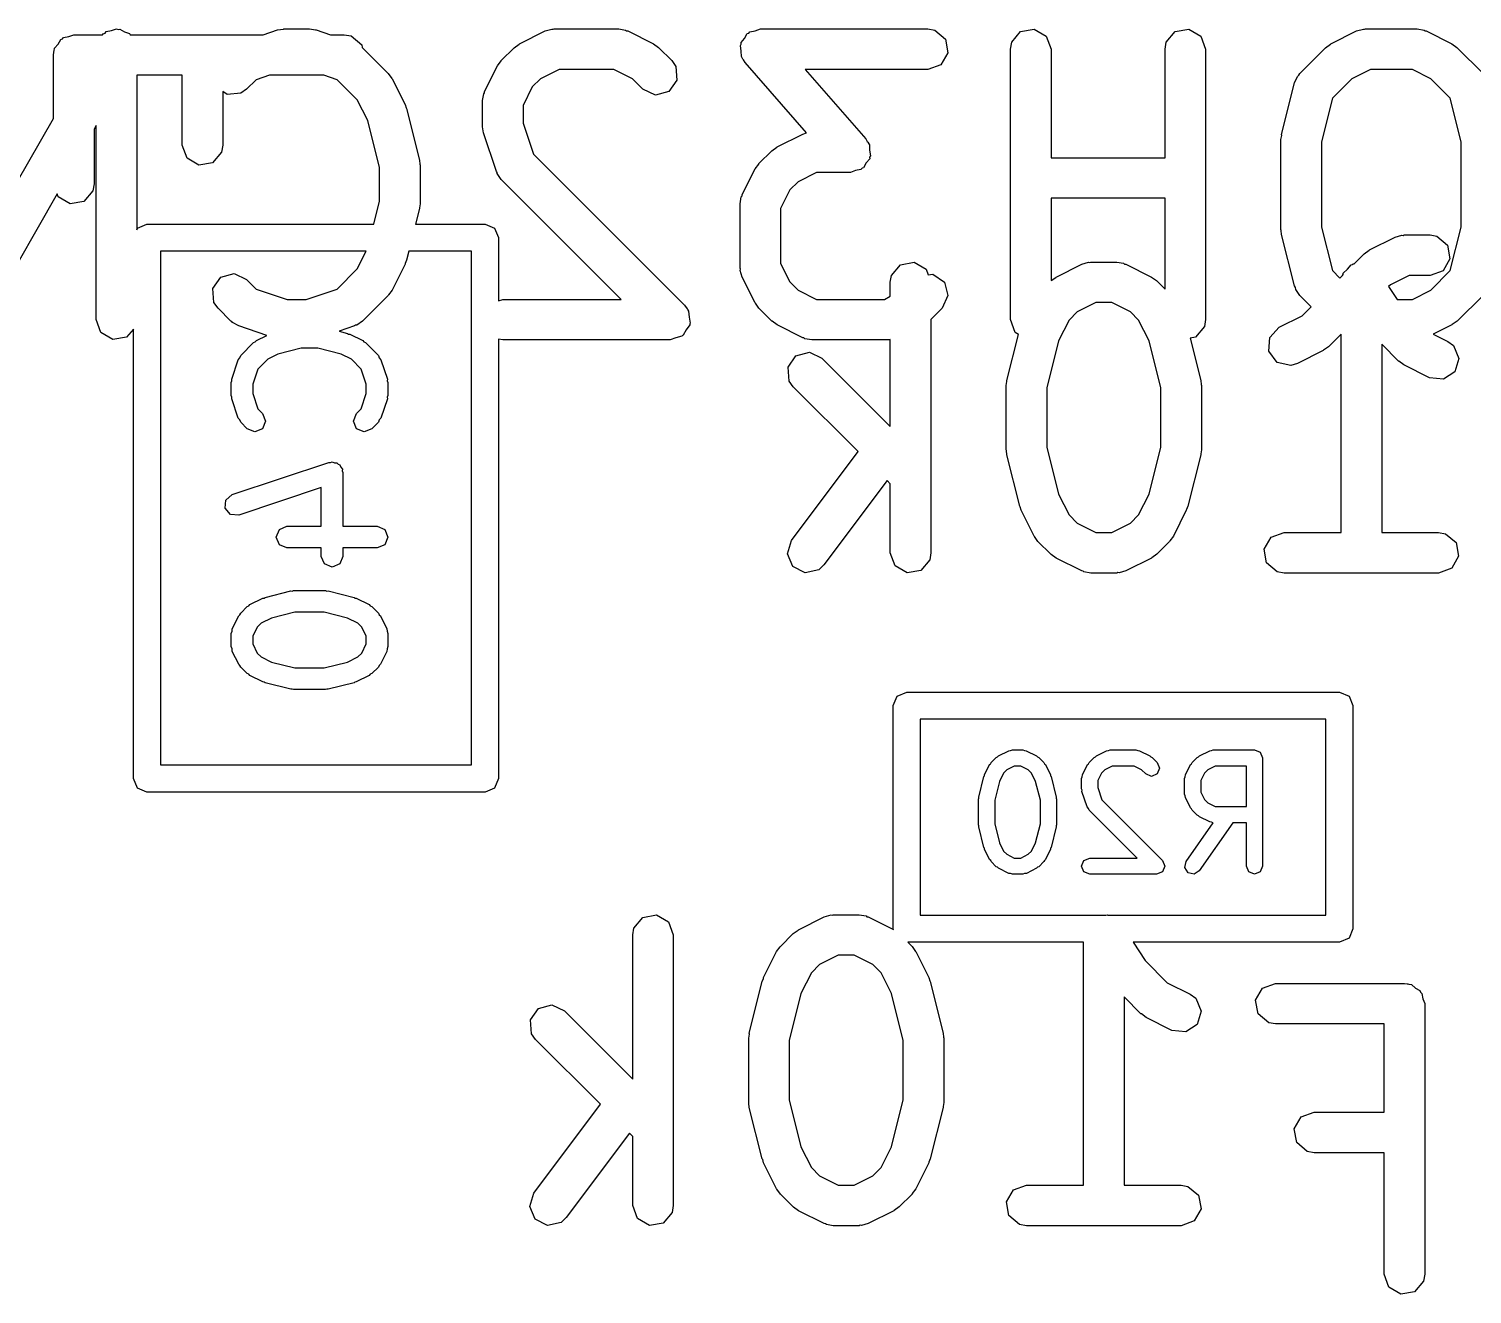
# Model space of a CAD drawing. Extents: x 0.18 to 5.48, y -2.58 to 1.79.
# Drawn here: x 2.8782 to 3.0883, y 1.0456 to 1.2297 of the extents above; entities that cross this region are included whole.
import ezdxf

# ---------------------------------------------------------------- set-up
doc = ezdxf.new("R2010")
doc.units = 0
doc.header["$MEASUREMENT"] = 0
doc.layers.add('BLACK', color=7, linetype='CONTINUOUS')

msp = doc.modelspace()

# ---------------------------------------------------------------- linework, layer by layer
at = {"layer": 'BLACK', "linetype": 'CONTINUOUS'}
for p, q in [((2.88904, 1.22905), (2.8893, 1.22914)), ((2.8893, 1.22914), (2.88947, 1.22935)), ((2.88947, 1.22935), (2.89022, 1.22949)), ((2.89022, 1.22949), (2.89094, 1.22975)), ((2.89094, 1.22975), (2.89119, 1.22966)), ((2.89119, 1.22966), (2.89146, 1.2297)), ((2.89146, 1.2297), (2.89212, 1.22932)), ((2.89212, 1.22932), (2.89284, 1.22907)), ((2.91229, 1.2289), (2.91439, 1.2296)), ((2.91439, 1.2296), (2.91526, 1.22973)), ((2.91526, 1.22973), (2.91532, 1.22975)), ((2.91532, 1.22975), (2.91907, 1.22975)), ((2.91907, 1.22975), (2.91994, 1.2296)), ((2.91994, 1.2296), (2.92001, 1.2296)), ((2.92001, 1.2296), (2.9221, 1.2289)), ((2.94962, 1.22756), (2.95337, 1.22944)), ((2.95337, 1.22944), (2.95435, 1.22973)), ((2.95435, 1.22973), (2.95453, 1.22969)), ((2.95453, 1.22969), (2.95469, 1.22975)), ((2.95469, 1.22975), (2.96407, 1.22975)), ((2.96407, 1.22975), (2.96508, 1.22957)), ((2.96508, 1.22957), (2.96521, 1.22946)), ((2.96521, 1.22946), (2.96539, 1.22944)), ((2.96539, 1.22944), (2.96914, 1.22756)), ((2.98279, 1.22906), (2.98301, 1.22914)), ((2.98301, 1.22914), (2.98316, 1.22932)), ((2.98316, 1.22932), (2.98394, 1.22948)), ((2.98394, 1.22948), (2.98469, 1.22975)), ((2.98469, 1.22975), (3.00906, 1.22975)), ((3.00906, 1.22975), (3.01007, 1.22957)), ((3.01007, 1.22957), (3.01162, 1.22827)), ((3.02128, 1.22781), (3.02258, 1.22935)), ((3.02258, 1.22935), (3.02457, 1.2297)), ((3.02457, 1.2297), (3.02632, 1.22869)), ((3.04378, 1.22781), (3.04508, 1.22935)), ((3.04508, 1.22935), (3.04707, 1.2297)), ((3.04707, 1.2297), (3.04882, 1.22869)), ((3.06773, 1.22756), (3.07148, 1.22944)), ((3.07148, 1.22944), (3.07247, 1.22973)), ((3.07247, 1.22973), (3.07264, 1.22969)), ((3.07264, 1.22969), (3.0728, 1.22975)), ((3.0728, 1.22975), (3.0803, 1.22975)), ((3.0803, 1.22975), (3.08131, 1.22957)), ((3.08131, 1.22957), (3.08145, 1.22946)), ((3.08145, 1.22946), (3.08162, 1.22944)), ((3.08162, 1.22944), (3.08537, 1.22756)), ((2.88196, 1.22696), (2.88246, 1.22754)), ((2.88246, 1.22754), (2.88284, 1.22821)), ((2.88284, 1.22821), (2.88309, 1.2283)), ((2.88309, 1.2283), (2.88326, 1.2285)), ((2.88326, 1.2285), (2.88402, 1.22864)), ((2.88402, 1.22864), (2.88474, 1.2289)), ((2.88474, 1.2289), (2.88892, 1.2289)), ((2.88892, 1.2289), (2.88904, 1.22905)), ((2.89284, 1.22907), (2.89294, 1.2289)), ((2.89294, 1.2289), (2.91229, 1.2289)), ((2.9221, 1.2289), (2.92411, 1.2289)), ((2.92411, 1.2289), (2.92512, 1.22872)), ((2.92512, 1.22872), (2.92667, 1.22742)), ((2.92667, 1.22742), (2.92674, 1.22703)), ((2.92674, 1.22703), (2.92678, 1.22701)), ((2.92678, 1.22701), (2.93053, 1.22326)), ((2.94698, 1.22513), (2.94886, 1.22701)), ((2.94886, 1.22701), (2.94958, 1.22752)), ((2.94958, 1.22752), (2.94962, 1.22756)), ((2.96914, 1.22756), (2.96985, 1.22704)), ((2.96985, 1.22704), (2.9699, 1.22701)), ((2.9699, 1.22701), (2.97178, 1.22513)), ((2.98178, 1.22731), (2.9819, 1.22751)), ((2.98192, 1.22652), (2.98178, 1.22731)), ((2.98189, 1.22775), (2.98239, 1.22837)), ((2.9819, 1.22751), (2.98189, 1.22775)), ((2.98239, 1.22837), (2.98279, 1.22906)), ((3.01162, 1.22827), (3.01197, 1.22628)), ((3.02111, 1.2268), (3.02128, 1.22781)), ((3.02632, 1.22869), (3.02701, 1.2268)), ((3.0436, 1.2268), (3.04378, 1.22781)), ((3.04882, 1.22869), (3.04951, 1.2268)), ((3.06322, 1.22326), (3.06697, 1.22701)), ((3.06697, 1.22701), (3.06769, 1.22752)), ((3.06769, 1.22752), (3.06773, 1.22756)), ((3.08537, 1.22756), (3.08608, 1.22704)), ((3.08608, 1.22704), (3.08614, 1.22701)), ((3.08614, 1.22701), (3.08989, 1.22326)), ((2.88179, 1.22595), (2.88185, 1.22633)), ((2.88179, 1.21671), (2.88179, 1.22595)), ((2.88183, 1.22646), (2.8819, 1.22657)), ((2.88185, 1.22633), (2.88183, 1.22646)), ((2.8819, 1.22657), (2.88196, 1.22696)), ((2.94643, 1.22437), (2.94695, 1.22508)), ((2.94695, 1.22508), (2.94698, 1.22513)), ((2.97178, 1.22513), (2.97237, 1.22429)), ((2.98194, 1.22573), (2.98192, 1.22652)), ((2.98211, 1.22544), (2.98194, 1.22573)), ((2.98213, 1.22532), (2.98211, 1.22544)), ((2.98224, 1.22523), (2.98213, 1.22532)), ((2.98247, 1.22485), (2.98224, 1.22523)), ((3.01197, 1.22628), (3.01096, 1.22453)), ((3.02111, 1.18743), (3.02111, 1.2268)), ((3.02701, 1.2268), (3.02701, 1.211)), ((3.0436, 1.211), (3.0436, 1.2268)), ((3.04951, 1.2268), (3.04951, 1.18743)), ((2.90053, 1.22299), (2.8939, 1.22299)), ((2.8939, 1.22299), (2.8939, 1.20052)), ((2.90053, 1.21282), (2.90053, 1.22299)), ((2.91325, 1.22299), (2.91129, 1.22234)), ((2.92114, 1.22299), (2.91325, 1.22299)), ((2.9231, 1.22234), (2.92114, 1.22299)), ((2.93053, 1.22326), (2.93104, 1.22254)), ((2.94455, 1.22062), (2.94643, 1.22437)), ((2.95539, 1.22384), (2.95269, 1.22249)), ((2.96337, 1.22384), (2.95539, 1.22384)), ((2.96607, 1.22249), (2.96337, 1.22384)), ((2.97237, 1.22429), (2.97254, 1.22228)), ((2.99143, 1.21461), (2.98247, 1.22485)), ((3.00906, 1.22384), (2.9912, 1.22384)), ((2.9912, 1.22384), (3.00003, 1.21374)), ((3.01096, 1.22453), (3.00906, 1.22384)), ((3.06244, 1.22189), (3.06286, 1.22282)), ((3.06286, 1.22282), (3.06309, 1.223)), ((3.06309, 1.223), (3.06322, 1.22326)), ((3.0735, 1.22384), (3.0708, 1.22249)), ((3.0796, 1.22384), (3.0735, 1.22384)), ((3.0823, 1.22249), (3.0796, 1.22384)), ((2.90991, 1.22096), (2.90907, 1.22037)), ((2.91129, 1.22234), (2.90991, 1.22096)), ((2.92602, 1.21942), (2.9231, 1.22234)), ((2.93104, 1.22254), (2.93109, 1.22249)), ((2.93109, 1.22249), (2.93296, 1.21874)), ((2.95149, 1.2213), (2.95015, 1.2186)), ((2.95269, 1.22249), (2.95149, 1.2213)), ((2.9676, 1.22096), (2.96607, 1.22249)), ((2.96943, 1.2201), (2.9676, 1.22096)), ((2.97254, 1.22228), (2.97138, 1.22063)), ((3.06056, 1.21439), (3.06244, 1.22189)), ((3.0708, 1.22249), (3.06797, 1.21966)), ((3.08513, 1.21966), (3.0823, 1.22249)), ((2.90706, 1.22019), (2.90644, 1.22063)), ((2.90644, 1.22063), (2.90644, 1.21282)), ((2.90907, 1.22037), (2.90706, 1.22019)), ((2.92753, 1.21639), (2.92602, 1.21942)), ((2.93296, 1.21874), (2.93311, 1.21825)), ((2.94424, 1.2193), (2.94442, 1.22031)), ((2.94424, 1.21555), (2.94424, 1.2193)), ((2.94442, 1.22031), (2.94453, 1.22044)), ((2.94453, 1.22044), (2.94455, 1.22062)), ((2.95015, 1.2186), (2.95015, 1.21603)), ((2.97138, 1.22063), (2.96943, 1.2201)), ((3.06797, 1.21966), (3.06638, 1.21331)), ((3.08672, 1.21331), (3.08513, 1.21966)), ((2.87462, 1.20417), (2.88179, 1.21671)), ((2.93311, 1.21825), (2.93319, 1.21814)), ((2.93319, 1.21814), (2.93506, 1.21064)), ((2.888, 1.21568), (2.88769, 1.21514)), ((2.88769, 1.21514), (2.88769, 1.2072)), ((2.888, 1.18743), (2.888, 1.21568)), ((2.92924, 1.20956), (2.92753, 1.21639)), ((2.94426, 1.21549), (2.94424, 1.21555)), ((2.94439, 1.21461), (2.94426, 1.21549)), ((2.94627, 1.20899), (2.94439, 1.21461)), ((2.95015, 1.21603), (2.95165, 1.21152)), ((2.98712, 1.21256), (2.99087, 1.21444)), ((2.99087, 1.21444), (2.99143, 1.21461)), ((3.06058, 1.21425), (3.06056, 1.21439)), ((2.90123, 1.21092), (2.90053, 1.21282)), ((2.90644, 1.21282), (2.90626, 1.21181)), ((2.98635, 1.21201), (2.98707, 1.21252)), ((2.98707, 1.21252), (2.98712, 1.21256)), ((3.00003, 1.21374), (3.00026, 1.21336)), ((3.00026, 1.21336), (3.00037, 1.21327)), ((3.00037, 1.21327), (3.00039, 1.21315)), ((3.00039, 1.21315), (3.00057, 1.21286)), ((3.00057, 1.21286), (3.00058, 1.21207)), ((3.06048, 1.21367), (3.06058, 1.21425)), ((3.06048, 1.20055), (3.06048, 1.21367)), ((3.06638, 1.21331), (3.06638, 1.20091)), ((3.08672, 1.20091), (3.08672, 1.21331)), ((2.90297, 1.20991), (2.90123, 1.21092)), ((2.90496, 1.21027), (2.90297, 1.20991)), ((2.90626, 1.21181), (2.90496, 1.21027)), ((2.93506, 1.21064), (2.9351, 1.21005)), ((2.95165, 1.21152), (2.97365, 1.18951)), ((2.98448, 1.21014), (2.98635, 1.21201)), ((3.00011, 1.21023), (2.99971, 1.20954)), ((3.00061, 1.21085), (3.00011, 1.21023)), ((3.00058, 1.21207), (3.00072, 1.21129)), ((3.00072, 1.21129), (3.0006, 1.21108)), ((3.0006, 1.21108), (3.00061, 1.21085)), ((3.02701, 1.211), (3.0436, 1.211)), ((2.92924, 1.20466), (2.92924, 1.20956)), ((2.9351, 1.21005), (2.93515, 1.20992)), ((2.93515, 1.20992), (2.93515, 1.2043)), ((2.94638, 1.20885), (2.94627, 1.20899)), ((2.94639, 1.20868), (2.94638, 1.20885)), ((2.94698, 1.20784), (2.94639, 1.20868)), ((2.98205, 1.20562), (2.98392, 1.20937)), ((2.98392, 1.20937), (2.98445, 1.21008)), ((2.98445, 1.21008), (2.98448, 1.21014)), ((2.99288, 1.20885), (2.99019, 1.2075)), ((2.99781, 1.20885), (2.99288, 1.20885)), ((2.99856, 1.20912), (2.99781, 1.20885)), ((2.99934, 1.20927), (2.99856, 1.20912)), ((2.99949, 1.20946), (2.99934, 1.20927)), ((2.99971, 1.20954), (2.99949, 1.20946)), ((2.88751, 1.20619), (2.88622, 1.20464)), ((2.88769, 1.2072), (2.88751, 1.20619)), ((2.96444, 1.19038), (2.94698, 1.20784)), ((2.98899, 1.2063), (2.98764, 1.2036)), ((2.99019, 1.2075), (2.98899, 1.2063)), ((2.88232, 1.20574), (2.87102, 1.18596)), ((2.88248, 1.2053), (2.88232, 1.20574)), ((2.88423, 1.20429), (2.88248, 1.2053)), ((2.88622, 1.20464), (2.88423, 1.20429)), ((2.92841, 1.20134), (2.92924, 1.20466)), ((2.93515, 1.2043), (2.93505, 1.20372)), ((2.98174, 1.2043), (2.98191, 1.20531)), ((2.98174, 1.19493), (2.98174, 1.2043)), ((2.98191, 1.20531), (2.98203, 1.20544)), ((2.98203, 1.20544), (2.98205, 1.20562)), ((3.02701, 1.2051), (3.02701, 1.1931)), ((3.0436, 1.2051), (3.02701, 1.2051)), ((3.0436, 1.19187), (3.0436, 1.2051)), ((2.93506, 1.20358), (2.9345, 1.20134)), ((2.93505, 1.20372), (2.93506, 1.20358)), ((2.98764, 1.2036), (2.98764, 1.19562)), ((2.8939, 1.20052), (2.894, 1.20076)), ((2.894, 1.20076), (2.89539, 1.20134)), ((2.89539, 1.20134), (2.92841, 1.20134)), ((2.9345, 1.20134), (2.94461, 1.20134)), ((2.94461, 1.20134), (2.946, 1.20076)), ((2.946, 1.20076), (2.94657, 1.19937)), ((3.06052, 1.20042), (3.06048, 1.20055)), ((3.06056, 1.19983), (3.06052, 1.20042)), ((3.06244, 1.19233), (3.06056, 1.19983)), ((3.06638, 1.20091), (3.06797, 1.19456)), ((3.07711, 1.19944), (3.07809, 1.19973)), ((3.07809, 1.19973), (3.07826, 1.19969)), ((3.07826, 1.19969), (3.07843, 1.19975)), ((3.07843, 1.19975), (3.08218, 1.19975)), ((3.08218, 1.19975), (3.08319, 1.19957)), ((3.08513, 1.19456), (3.08672, 1.20091)), ((2.94657, 1.19937), (2.94657, 1.19015)), ((3.07331, 1.19752), (3.07336, 1.19757)), ((3.07336, 1.19757), (3.07711, 1.19944)), ((3.08319, 1.19957), (3.08473, 1.19828)), ((3.08473, 1.19828), (3.08508, 1.19629)), ((2.92732, 1.1974), (2.89736, 1.1974)), ((2.89736, 1.1974), (2.89736, 1.1226)), ((2.92602, 1.1948), (2.92732, 1.1974)), ((2.93296, 1.19548), (2.93109, 1.19173)), ((2.93298, 1.19562), (2.93296, 1.19548)), ((2.93319, 1.19608), (2.93298, 1.19562)), ((2.93351, 1.1974), (2.93319, 1.19608)), ((2.94264, 1.1974), (2.93351, 1.1974)), ((2.94264, 1.1226), (2.94264, 1.1974)), ((2.98764, 1.19562), (2.98899, 1.19292)), ((3.00509, 1.19542), (3.00708, 1.19577)), ((3.00708, 1.19577), (3.00883, 1.19476)), ((3.02774, 1.19363), (3.03149, 1.1955)), ((3.03149, 1.1955), (3.03248, 1.19579)), ((3.03248, 1.19579), (3.03265, 1.19575)), ((3.03265, 1.19575), (3.03281, 1.19581)), ((3.03281, 1.19581), (3.03656, 1.19581)), ((3.03656, 1.19581), (3.03757, 1.19563)), ((3.03757, 1.19563), (3.03771, 1.19552)), ((3.03771, 1.19552), (3.03788, 1.1955)), ((3.03788, 1.1955), (3.04163, 1.19363)), ((3.07087, 1.19545), (3.071, 1.19556)), ((3.071, 1.19556), (3.07115, 1.19557)), ((3.07115, 1.19557), (3.07259, 1.19701)), ((3.07259, 1.19701), (3.07331, 1.19752)), ((3.08508, 1.19629), (3.08407, 1.19454)), ((2.90497, 1.19194), (2.90613, 1.19359)), ((2.90613, 1.19359), (2.90808, 1.19412)), ((2.90808, 1.19412), (2.90991, 1.19326)), ((2.9231, 1.19188), (2.92602, 1.1948)), ((2.9818, 1.19476), (2.98174, 1.19493)), ((2.98176, 1.19459), (2.9818, 1.19476)), ((2.98205, 1.1936), (2.98176, 1.19459)), ((2.98392, 1.18985), (2.98205, 1.1936)), ((3.00361, 1.19286), (3.00379, 1.19387)), ((3.00379, 1.19387), (3.00509, 1.19542)), ((3.00883, 1.19476), (3.00912, 1.19397)), ((3.00912, 1.19397), (3.00982, 1.19403)), ((3.00982, 1.19403), (3.01148, 1.19287)), ((3.02701, 1.1931), (3.0277, 1.19358)), ((3.0277, 1.19358), (3.02774, 1.19363)), ((3.04163, 1.19363), (3.04234, 1.1931)), ((3.06797, 1.19456), (3.06905, 1.19348)), ((3.06905, 1.19348), (3.0694, 1.19382)), ((3.0694, 1.19382), (3.06941, 1.19387)), ((3.06941, 1.19387), (3.06952, 1.194)), ((3.06952, 1.194), (3.06954, 1.19417)), ((3.06954, 1.19417), (3.07016, 1.19476)), ((3.07016, 1.19476), (3.07071, 1.19542)), ((3.07071, 1.19542), (3.07087, 1.19545)), ((3.07912, 1.19385), (3.07643, 1.1925)), ((3.08218, 1.19385), (3.07912, 1.19385)), ((3.08407, 1.19454), (3.08218, 1.19385)), ((3.0823, 1.19173), (3.08513, 1.19456)), ((2.90515, 1.18993), (2.90497, 1.19194)), ((2.90991, 1.19326), (2.91129, 1.19188)), ((2.91129, 1.19188), (2.9158, 1.19038)), ((2.91859, 1.19038), (2.9231, 1.19188)), ((2.93109, 1.19173), (2.93056, 1.19102)), ((2.98899, 1.19292), (2.99019, 1.19173)), ((2.99019, 1.19173), (2.99288, 1.19038)), ((3.00361, 1.19082), (3.00361, 1.19286)), ((3.01148, 1.19287), (3.012, 1.19092)), ((3.04234, 1.1931), (3.0424, 1.19307)), ((3.0424, 1.19307), (3.0436, 1.19187)), ((3.0626, 1.19209), (3.06244, 1.19233)), ((3.06263, 1.1918), (3.0626, 1.19209)), ((3.06322, 1.19096), (3.06263, 1.1918)), ((3.07643, 1.1925), (3.07615, 1.19223)), ((3.07615, 1.19223), (3.07739, 1.19038)), ((3.0796, 1.19038), (3.0823, 1.19173)), ((2.90574, 1.18909), (2.90515, 1.18993)), ((2.9158, 1.19038), (2.91859, 1.19038)), ((2.93053, 1.19096), (2.92678, 1.18721)), ((2.93056, 1.19102), (2.93053, 1.19096)), ((2.94657, 1.19015), (2.94719, 1.19038)), ((2.94719, 1.19038), (2.96444, 1.19038)), ((2.97365, 1.18951), (2.97402, 1.18899)), ((2.98397, 1.18981), (2.98392, 1.18985)), ((2.98448, 1.18909), (2.98397, 1.18981)), ((2.99288, 1.19038), (3.00274, 1.19038)), ((3.00274, 1.19038), (3.00361, 1.19082)), ((3.012, 1.19092), (3.01115, 1.18909)), ((3.03351, 1.18991), (3.03081, 1.18856)), ((3.03587, 1.18991), (3.03351, 1.18991)), ((3.03856, 1.18856), (3.03587, 1.18991)), ((3.06488, 1.1893), (3.06322, 1.19096)), ((3.06355, 1.18798), (3.06488, 1.1893)), ((3.07739, 1.19038), (3.0796, 1.19038)), ((3.08989, 1.19096), (3.08614, 1.18721)), ((2.88869, 1.18553), (2.888, 1.18743)), ((2.90761, 1.18721), (2.90574, 1.18909)), ((2.90777, 1.18714), (2.90761, 1.18721)), ((2.90786, 1.18699), (2.90777, 1.18714)), ((2.92678, 1.18721), (2.92594, 1.18662)), ((2.97402, 1.18899), (2.97412, 1.1889)), ((2.97412, 1.1889), (2.97414, 1.18882)), ((2.97414, 1.18882), (2.97424, 1.18867)), ((2.97424, 1.18867), (2.97432, 1.18779)), ((2.97432, 1.18779), (2.97447, 1.18691)), ((2.98635, 1.18721), (2.98448, 1.18909)), ((2.98641, 1.18719), (2.98635, 1.18721)), ((2.98712, 1.18666), (2.98641, 1.18719)), ((3.01115, 1.18909), (3.00952, 1.18746)), ((3.00952, 1.18746), (3.00952, 1.15349)), ((3.0218, 1.18553), (3.02111, 1.18743)), ((3.02962, 1.18736), (3.0281, 1.18433)), ((3.03081, 1.18856), (3.02962, 1.18736)), ((3.03976, 1.18736), (3.03856, 1.18856)), ((3.04128, 1.18433), (3.03976, 1.18736)), ((3.04951, 1.18743), (3.04933, 1.18642)), ((3.06023, 1.18632), (3.06355, 1.18798)), ((3.08614, 1.18721), (3.08542, 1.18671)), ((2.89044, 1.18452), (2.88869, 1.18553)), ((2.89343, 1.18606), (2.89243, 1.18487)), ((2.89343, 1.12063), (2.89343, 1.18606)), ((2.90876, 1.1865), (2.90786, 1.18699)), ((2.91285, 1.18514), (2.90876, 1.1865)), ((2.91133, 1.18437), (2.91285, 1.18514)), ((2.92563, 1.1865), (2.92336, 1.18574)), ((2.92336, 1.18574), (2.9246, 1.18543)), ((2.9246, 1.18543), (2.92474, 1.18532)), ((2.92474, 1.18532), (2.92492, 1.18531)), ((2.92492, 1.18531), (2.9268, 1.18437)), ((2.92577, 1.18661), (2.92563, 1.1865)), ((2.92594, 1.18662), (2.92577, 1.18661)), ((2.97326, 1.18501), (2.9724, 1.18478)), ((2.97334, 1.18512), (2.97326, 1.18501)), ((2.97346, 1.18516), (2.97334, 1.18512)), ((2.97391, 1.18593), (2.97346, 1.18516)), ((2.97442, 1.18666), (2.97391, 1.18593)), ((2.97447, 1.18691), (2.97441, 1.1868)), ((2.97441, 1.1868), (2.97442, 1.18666)), ((2.99087, 1.18478), (2.98712, 1.18666)), ((3.02057, 1.17858), (3.02225, 1.18527)), ((3.02225, 1.18527), (3.0218, 1.18553)), ((3.04933, 1.18642), (3.04803, 1.18487)), ((3.05884, 1.18485), (3.06023, 1.18632)), ((3.06923, 1.1853), (3.06739, 1.18346)), ((3.06923, 1.15644), (3.06923, 1.1853)), ((3.08537, 1.18666), (3.08265, 1.1853)), ((3.08265, 1.1853), (3.08475, 1.18425)), ((3.08542, 1.18671), (3.08537, 1.18666)), ((2.89243, 1.18487), (2.89044, 1.18452)), ((2.90904, 1.1822), (2.91092, 1.18408)), ((2.91092, 1.18408), (2.91116, 1.18418)), ((2.91116, 1.18418), (2.91133, 1.18437)), ((2.91785, 1.18327), (2.91446, 1.18242)), ((2.92027, 1.18327), (2.91785, 1.18327)), ((2.92367, 1.18242), (2.92027, 1.18327)), ((2.9268, 1.18437), (2.92697, 1.18418)), ((2.92697, 1.18418), (2.92721, 1.18408)), ((2.92721, 1.18408), (2.92908, 1.1822)), ((2.94719, 1.18447), (2.94657, 1.18458)), ((2.94657, 1.18458), (2.94657, 1.12063)), ((2.97157, 1.18447), (2.94719, 1.18447)), ((2.9724, 1.18478), (2.97157, 1.18447)), ((2.99104, 1.18476), (2.99087, 1.18478)), ((2.99118, 1.18465), (2.99104, 1.18476)), ((2.99219, 1.18447), (2.99118, 1.18465)), ((3.00344, 1.18447), (2.99219, 1.18447)), ((3.0036, 1.18453), (3.00344, 1.18447)), ((3.00361, 1.18453), (3.0036, 1.18453)), ((3.00361, 1.17187), (3.00361, 1.18453)), ((3.0281, 1.18433), (3.02639, 1.1775)), ((3.04298, 1.1775), (3.04128, 1.18433)), ((3.04803, 1.18487), (3.04726, 1.18473)), ((3.04726, 1.18473), (3.0488, 1.17858)), ((3.05872, 1.18283), (3.05884, 1.18485)), ((3.06662, 1.18291), (3.06287, 1.18104)), ((3.06667, 1.18296), (3.06662, 1.18291)), ((3.06739, 1.18346), (3.06667, 1.18296)), ((3.07759, 1.1814), (3.07514, 1.18386)), ((3.07514, 1.18386), (3.07514, 1.15644)), ((3.08475, 1.18425), (3.08558, 1.18364)), ((3.08558, 1.18364), (3.08638, 1.18179)), ((2.90773, 1.17878), (2.90866, 1.18159)), ((2.90866, 1.18159), (2.9089, 1.18187)), ((2.9089, 1.18187), (2.90904, 1.1822)), ((2.91297, 1.18167), (2.91153, 1.18024)), ((2.91446, 1.18242), (2.91297, 1.18167)), ((2.92516, 1.18167), (2.92367, 1.18242)), ((2.92659, 1.18024), (2.92516, 1.18167)), ((2.92908, 1.1822), (2.92922, 1.18187)), ((2.92922, 1.18187), (2.92946, 1.18159)), ((2.92946, 1.18159), (2.9304, 1.17878)), ((2.98872, 1.1805), (2.98987, 1.18215)), ((2.98987, 1.18215), (2.99183, 1.18268)), ((2.99183, 1.18268), (2.99366, 1.18182)), ((2.99366, 1.18182), (3.00361, 1.17187)), ((3.05993, 1.18121), (3.05872, 1.18283)), ((3.06189, 1.18074), (3.05993, 1.18121)), ((3.06287, 1.18104), (3.06189, 1.18074)), ((3.07765, 1.18137), (3.07759, 1.1814)), ((3.07836, 1.18084), (3.07765, 1.18137)), ((3.08211, 1.17897), (3.07836, 1.18084)), ((3.08638, 1.18179), (3.0858, 1.17985)), ((2.90774, 1.17852), (2.90773, 1.17878)), ((2.91153, 1.18024), (2.91079, 1.17802)), ((2.92733, 1.17802), (2.92659, 1.18024)), ((2.9304, 1.17878), (2.93038, 1.17852)), ((2.98889, 1.17849), (2.98872, 1.1805)), ((3.08412, 1.17874), (3.08211, 1.17897)), ((3.0858, 1.17985), (3.08412, 1.17874)), ((2.90765, 1.17828), (2.90774, 1.17852)), ((2.90765, 1.1764), (2.90765, 1.17828)), ((2.91079, 1.17802), (2.91079, 1.17666)), ((2.91079, 1.17666), (2.91153, 1.17444)), ((2.92659, 1.17444), (2.92733, 1.17666)), ((2.92733, 1.17666), (2.92733, 1.17802)), ((2.93038, 1.17852), (2.93048, 1.17828)), ((2.93048, 1.17828), (2.93048, 1.1764)), ((2.98948, 1.17765), (2.98889, 1.17849)), ((2.99892, 1.16821), (2.98948, 1.17765)), ((3.02049, 1.17786), (3.02059, 1.17844)), ((3.02049, 1.16849), (3.02049, 1.17786)), ((3.02059, 1.17844), (3.02057, 1.17858)), ((3.02639, 1.1775), (3.02639, 1.16885)), ((3.04298, 1.16885), (3.04298, 1.1775)), ((3.0488, 1.17858), (3.04884, 1.17799)), ((3.04884, 1.17799), (3.04889, 1.17786)), ((3.04889, 1.17786), (3.04889, 1.16849)), ((2.90774, 1.17616), (2.90765, 1.1764)), ((2.90773, 1.17591), (2.90774, 1.17616)), ((2.90866, 1.17309), (2.90773, 1.17591)), ((2.9304, 1.17591), (2.92946, 1.17309)), ((2.93048, 1.1764), (2.93038, 1.17616)), ((2.93038, 1.17616), (2.9304, 1.17591)), ((2.9089, 1.17282), (2.90866, 1.17309)), ((2.90904, 1.17248), (2.9089, 1.17282)), ((2.90998, 1.17154), (2.90904, 1.17248)), ((2.91153, 1.17444), (2.91221, 1.17377)), ((2.91221, 1.17377), (2.91267, 1.17265)), ((2.91267, 1.17265), (2.91221, 1.17154)), ((2.92546, 1.17265), (2.92592, 1.17377)), ((2.92592, 1.17154), (2.92546, 1.17265)), ((2.92592, 1.17377), (2.92659, 1.17444)), ((2.92908, 1.17248), (2.92814, 1.17154)), ((2.92922, 1.17282), (2.92908, 1.17248)), ((2.92946, 1.17309), (2.92922, 1.17282)), ((2.91109, 1.17108), (2.90998, 1.17154)), ((2.91221, 1.17154), (2.91109, 1.17108)), ((2.92703, 1.17108), (2.92592, 1.17154)), ((2.92814, 1.17154), (2.92703, 1.17108)), ((2.98921, 1.15526), (2.99892, 1.16821)), ((3.02053, 1.16836), (3.02049, 1.16849)), ((3.02057, 1.16777), (3.02053, 1.16836)), ((3.02639, 1.16885), (3.0281, 1.16202)), ((3.04128, 1.16202), (3.04298, 1.16885)), ((3.04889, 1.16849), (3.04879, 1.16791)), ((2.90778, 1.16196), (2.92185, 1.16665)), ((2.92185, 1.16665), (2.9221, 1.16663)), ((2.9221, 1.16663), (2.92234, 1.16673)), ((2.92234, 1.16673), (2.92268, 1.16659)), ((2.92268, 1.16659), (2.92305, 1.16656)), ((2.92305, 1.16656), (2.92322, 1.16637)), ((2.92322, 1.16637), (2.92346, 1.16627)), ((2.92346, 1.16627), (2.9236, 1.16593)), ((3.02245, 1.16027), (3.02057, 1.16777)), ((3.0488, 1.16777), (3.04693, 1.16027)), ((3.04879, 1.16791), (3.0488, 1.16777)), ((2.9236, 1.16593), (2.92384, 1.16565)), ((2.92384, 1.16565), (2.92382, 1.1654)), ((2.92382, 1.1654), (2.92392, 1.16516)), ((2.92392, 1.16516), (2.92392, 1.15736)), ((3.00314, 1.16399), (2.99393, 1.15172)), ((3.00361, 1.16351), (3.00314, 1.16399)), ((2.90687, 1.16117), (2.90778, 1.16196)), ((2.92077, 1.16297), (2.90878, 1.15897)), ((2.92077, 1.15736), (2.92077, 1.16297)), ((3.00361, 1.15349), (3.00361, 1.16351)), ((3.0281, 1.16202), (3.02962, 1.15899)), ((3.03976, 1.15899), (3.04128, 1.16202)), ((2.90679, 1.15997), (2.90687, 1.16117)), ((2.90758, 1.15906), (2.90679, 1.15997)), ((3.02253, 1.16016), (3.02245, 1.16027)), ((3.02267, 1.15967), (3.02253, 1.16016)), ((3.04672, 1.15981), (3.0467, 1.15967)), ((3.04693, 1.16027), (3.04672, 1.15981)), ((2.90878, 1.15897), (2.90758, 1.15906)), ((3.02455, 1.15592), (3.02267, 1.15967)), ((3.02962, 1.15899), (3.03081, 1.15779)), ((3.03081, 1.15779), (3.03351, 1.15644)), ((3.03587, 1.15644), (3.03856, 1.15779)), ((3.03856, 1.15779), (3.03976, 1.15899)), ((3.0467, 1.15967), (3.04483, 1.15592)), ((2.91421, 1.15578), (2.91467, 1.1569)), ((2.91467, 1.15467), (2.91421, 1.15578)), ((2.91467, 1.1569), (2.91578, 1.15736)), ((2.91578, 1.15736), (2.92077, 1.15736)), ((2.92392, 1.15736), (2.92891, 1.15736)), ((2.92891, 1.15736), (2.93002, 1.1569)), ((2.93002, 1.1569), (2.93048, 1.15578)), ((2.93048, 1.15578), (2.93002, 1.15467)), ((3.02459, 1.15587), (3.02455, 1.15592)), ((3.0251, 1.15515), (3.02459, 1.15587)), ((3.03351, 1.15644), (3.03587, 1.15644)), ((3.04483, 1.15592), (3.0443, 1.15521)), ((3.05803, 1.154), (3.05904, 1.15575)), ((3.05904, 1.15575), (3.06093, 1.15644)), ((3.06093, 1.15644), (3.06923, 1.15644)), ((3.07514, 1.15644), (3.08343, 1.15644)), ((3.08343, 1.15644), (3.08444, 1.15626)), ((3.08444, 1.15626), (3.08599, 1.15497)), ((2.91578, 1.15421), (2.91467, 1.15467)), ((2.92077, 1.15421), (2.91578, 1.15421)), ((2.92077, 1.15297), (2.92077, 1.15421)), ((2.92891, 1.15421), (2.92392, 1.15421)), ((2.92392, 1.15421), (2.92392, 1.15297)), ((2.93002, 1.15467), (2.92891, 1.15421)), ((2.98862, 1.15333), (2.98921, 1.15526)), ((3.0043, 1.15159), (3.00361, 1.15349)), ((3.00952, 1.15349), (3.00934, 1.15248)), ((3.02698, 1.15328), (3.0251, 1.15515)), ((3.04427, 1.15515), (3.0424, 1.15328)), ((3.0443, 1.15521), (3.04427, 1.15515)), ((3.05838, 1.15201), (3.05803, 1.154)), ((3.08599, 1.15497), (3.08634, 1.15298)), ((2.92123, 1.15186), (2.92077, 1.15297)), ((2.92234, 1.15139), (2.92123, 1.15186)), ((2.92346, 1.15186), (2.92234, 1.15139)), ((2.92392, 1.15297), (2.92346, 1.15186)), ((2.98941, 1.15147), (2.98862, 1.15333)), ((2.99122, 1.15056), (2.98941, 1.15147)), ((2.99393, 1.15172), (2.99318, 1.15102)), ((3.00605, 1.15058), (3.0043, 1.15159)), ((3.00934, 1.15248), (3.00804, 1.15093)), ((3.02703, 1.15325), (3.02698, 1.15328)), ((3.02774, 1.15272), (3.02703, 1.15325)), ((3.03149, 1.15085), (3.02774, 1.15272)), ((3.04163, 1.15272), (3.03788, 1.15085)), ((3.04168, 1.15277), (3.04163, 1.15272)), ((3.0424, 1.15328), (3.04168, 1.15277)), ((3.05992, 1.15071), (3.05838, 1.15201)), ((3.08634, 1.15298), (3.08533, 1.15123)), ((2.99318, 1.15102), (2.99122, 1.15056)), ((3.00804, 1.15093), (3.00605, 1.15058)), ((3.03167, 1.15083), (3.03149, 1.15085)), ((3.0318, 1.15071), (3.03167, 1.15083)), ((3.03281, 1.15054), (3.0318, 1.15071)), ((3.03656, 1.15054), (3.03281, 1.15054)), ((3.03673, 1.1506), (3.03656, 1.15054)), ((3.0369, 1.15056), (3.03673, 1.1506)), ((3.03788, 1.15085), (3.0369, 1.15056)), ((3.06093, 1.15054), (3.05992, 1.15071)), ((3.08343, 1.15054), (3.06093, 1.15054)), ((3.08533, 1.15123), (3.08343, 1.15054)), ((2.91259, 1.147), (2.91634, 1.14794)), ((2.91634, 1.14794), (2.91653, 1.14791)), ((2.91653, 1.14791), (2.91672, 1.14798)), ((2.91672, 1.14798), (2.92141, 1.14798)), ((2.92141, 1.14798), (2.92159, 1.14791)), ((2.92159, 1.14791), (2.92179, 1.14794)), ((2.92179, 1.14794), (2.92554, 1.147)), ((2.90904, 1.14471), (2.90998, 1.14565)), ((2.90998, 1.14565), (2.91022, 1.14575)), ((2.91022, 1.14575), (2.91039, 1.14594)), ((2.91039, 1.14594), (2.91227, 1.14688)), ((2.91227, 1.14688), (2.91244, 1.14689)), ((2.91244, 1.14689), (2.91259, 1.147)), ((2.92554, 1.147), (2.92568, 1.14689)), ((2.92568, 1.14689), (2.92586, 1.14688)), ((2.92586, 1.14688), (2.92773, 1.14594)), ((2.92773, 1.14594), (2.9279, 1.14575)), ((2.9279, 1.14575), (2.92814, 1.14565)), ((2.92814, 1.14565), (2.92908, 1.14471)), ((2.90781, 1.14243), (2.90875, 1.1443)), ((2.90875, 1.1443), (2.90894, 1.14447)), ((2.90894, 1.14447), (2.90904, 1.14471)), ((2.91203, 1.14324), (2.91145, 1.14266)), ((2.91352, 1.14398), (2.91203, 1.14324)), ((2.91691, 1.14483), (2.91352, 1.14398)), ((2.92121, 1.14483), (2.91691, 1.14483)), ((2.92461, 1.14398), (2.92121, 1.14483)), ((2.9261, 1.14324), (2.92461, 1.14398)), ((2.92667, 1.14266), (2.9261, 1.14324)), ((2.92908, 1.14471), (2.92918, 1.14447)), ((2.92918, 1.14447), (2.92938, 1.1443)), ((2.92938, 1.1443), (2.93031, 1.14243)), ((2.90765, 1.14172), (2.90779, 1.14206)), ((2.90765, 1.13985), (2.90765, 1.14172)), ((2.90779, 1.14206), (2.90781, 1.14243)), ((2.91145, 1.14266), (2.91079, 1.14135)), ((2.91079, 1.14135), (2.91079, 1.14022)), ((2.92733, 1.14135), (2.92667, 1.14266)), ((2.92733, 1.14022), (2.92733, 1.14135)), ((2.93031, 1.14243), (2.93034, 1.14206)), ((2.93034, 1.14206), (2.93048, 1.14172)), ((2.93048, 1.14172), (2.93048, 1.13985)), ((2.90779, 1.13951), (2.90765, 1.13985)), ((2.90781, 1.13914), (2.90779, 1.13951)), ((2.90875, 1.13727), (2.90781, 1.13914)), ((2.91079, 1.14022), (2.91145, 1.1389)), ((2.91145, 1.1389), (2.91203, 1.13833)), ((2.9261, 1.13833), (2.92667, 1.1389)), ((2.92667, 1.1389), (2.92733, 1.14022)), ((2.93031, 1.13914), (2.92938, 1.13727)), ((2.93034, 1.13951), (2.93031, 1.13914)), ((2.93048, 1.13985), (2.93034, 1.13951)), ((2.90894, 1.1371), (2.90875, 1.13727)), ((2.90904, 1.13686), (2.90894, 1.1371)), ((2.90998, 1.13592), (2.90904, 1.13686)), ((2.91203, 1.13833), (2.91352, 1.13758)), ((2.91352, 1.13758), (2.91691, 1.13673)), ((2.91691, 1.13673), (2.92121, 1.13673)), ((2.92121, 1.13673), (2.92461, 1.13758)), ((2.92461, 1.13758), (2.9261, 1.13833)), ((2.92908, 1.13686), (2.92814, 1.13592)), ((2.92918, 1.1371), (2.92908, 1.13686)), ((2.92938, 1.13727), (2.92918, 1.1371)), ((2.91022, 1.13582), (2.90998, 1.13592)), ((2.91039, 1.13563), (2.91022, 1.13582)), ((2.91227, 1.13469), (2.91039, 1.13563)), ((2.91244, 1.13468), (2.91227, 1.13469)), ((2.91259, 1.13457), (2.91244, 1.13468)), ((2.91634, 1.13363), (2.91259, 1.13457)), ((2.92554, 1.13457), (2.92179, 1.13363)), ((2.92568, 1.13468), (2.92554, 1.13457)), ((2.92586, 1.13469), (2.92568, 1.13468)), ((2.92773, 1.13563), (2.92586, 1.13469)), ((2.9279, 1.13582), (2.92773, 1.13563)), ((2.92814, 1.13592), (2.9279, 1.13582)), ((2.91653, 1.13366), (2.91634, 1.13363)), ((2.91672, 1.13358), (2.91653, 1.13366)), ((2.92141, 1.13358), (2.91672, 1.13358)), ((2.92159, 1.13366), (2.92141, 1.13358)), ((2.92179, 1.13363), (2.92159, 1.13366)), ((3.00404, 1.13124), (3.00461, 1.13263)), ((3.00461, 1.13263), (3.006, 1.13321)), ((3.006, 1.13321), (3.069, 1.13321)), ((3.069, 1.13321), (3.07039, 1.13263)), ((3.07039, 1.13263), (3.07096, 1.13124)), ((3.00404, 1.09876), (3.00404, 1.13124)), ((3.07096, 1.13124), (3.07096, 1.09876)), ((3.00797, 1.12927), (3.00797, 1.10073)), ((3.06703, 1.12927), (3.00797, 1.12927)), ((3.06703, 1.10073), (3.06703, 1.12927)), ((3.01935, 1.12393), (3.02085, 1.12468)), ((3.02085, 1.12468), (3.02112, 1.1247)), ((3.02112, 1.1247), (3.02138, 1.12481)), ((3.02138, 1.12481), (3.02288, 1.12481)), ((3.02288, 1.12481), (3.02313, 1.1247)), ((3.02313, 1.1247), (3.0234, 1.12468)), ((3.0234, 1.12468), (3.0249, 1.12393)), ((3.0336, 1.12393), (3.0351, 1.12468)), ((3.0351, 1.12468), (3.03537, 1.1247)), ((3.03537, 1.1247), (3.03563, 1.12481)), ((3.03563, 1.12481), (3.03937, 1.12481)), ((3.03937, 1.12481), (3.03963, 1.1247)), ((3.03963, 1.1247), (3.0399, 1.12468)), ((3.0399, 1.12468), (3.0414, 1.12393)), ((3.0486, 1.12393), (3.0501, 1.12468)), ((3.0501, 1.12468), (3.05037, 1.1247)), ((3.05037, 1.1247), (3.05062, 1.12481)), ((3.05062, 1.12481), (3.05662, 1.12481)), ((3.05662, 1.12481), (3.05746, 1.12446)), ((3.05746, 1.12446), (3.0578, 1.12362)), ((2.89736, 1.1226), (2.94264, 1.1226)), ((3.01732, 1.12115), (3.01807, 1.12265)), ((3.01807, 1.12265), (3.01822, 1.12278)), ((3.01822, 1.12278), (3.01829, 1.12296)), ((3.01829, 1.12296), (3.01904, 1.12371)), ((3.01904, 1.12371), (3.01922, 1.12378)), ((3.01922, 1.12378), (3.01935, 1.12393)), ((3.02166, 1.12244), (3.02058, 1.1219)), ((3.0226, 1.12244), (3.02166, 1.12244)), ((3.02368, 1.1219), (3.0226, 1.12244)), ((3.0249, 1.12393), (3.02503, 1.12378)), ((3.02503, 1.12378), (3.02521, 1.12371)), ((3.02521, 1.12371), (3.02596, 1.12296)), ((3.02596, 1.12296), (3.02604, 1.12278)), ((3.02604, 1.12278), (3.02618, 1.12265)), ((3.02618, 1.12265), (3.02693, 1.12115)), ((3.03157, 1.12115), (3.03232, 1.12265)), ((3.03232, 1.12265), (3.03247, 1.12278)), ((3.03247, 1.12278), (3.03254, 1.12296)), ((3.03254, 1.12296), (3.03329, 1.12371)), ((3.03329, 1.12371), (3.03347, 1.12378)), ((3.03347, 1.12378), (3.0336, 1.12393)), ((3.0359, 1.12244), (3.03483, 1.1219)), ((3.0391, 1.12244), (3.0359, 1.12244)), ((3.04017, 1.1219), (3.0391, 1.12244)), ((3.0414, 1.12393), (3.04153, 1.12378)), ((3.04153, 1.12378), (3.04171, 1.12371)), ((3.04171, 1.12371), (3.04246, 1.12296)), ((3.04246, 1.12296), (3.04281, 1.12212)), ((3.04281, 1.12212), (3.04246, 1.12129)), ((3.04657, 1.12115), (3.04732, 1.12265)), ((3.04732, 1.12265), (3.04746, 1.12278)), ((3.04746, 1.12278), (3.04754, 1.12296)), ((3.04754, 1.12296), (3.04829, 1.12371)), ((3.04829, 1.12371), (3.04847, 1.12378)), ((3.04847, 1.12378), (3.0486, 1.12393)), ((3.0509, 1.12244), (3.04982, 1.1219)), ((3.05544, 1.12244), (3.0509, 1.12244)), ((3.05544, 1.11656), (3.05544, 1.12244)), ((3.0578, 1.12362), (3.0578, 1.10788)), ((2.894, 1.11924), (2.89343, 1.12063)), ((2.94657, 1.12063), (2.946, 1.11924)), ((3.01648, 1.11791), (3.01723, 1.12091)), ((3.01723, 1.12091), (3.01731, 1.12102)), ((3.01731, 1.12102), (3.01732, 1.12115)), ((3.01949, 1.12021), (3.01881, 1.11748)), ((3.0201, 1.12142), (3.01949, 1.12021)), ((3.02058, 1.1219), (3.0201, 1.12142)), ((3.02416, 1.12142), (3.02368, 1.1219)), ((3.02476, 1.12021), (3.02416, 1.12142)), ((3.02545, 1.11748), (3.02476, 1.12021)), ((3.02693, 1.12115), (3.02694, 1.12102)), ((3.02694, 1.12102), (3.02702, 1.12091)), ((3.02702, 1.12091), (3.02777, 1.11791)), ((3.03144, 1.12062), (3.03155, 1.12088)), ((3.03144, 1.11912), (3.03144, 1.12062)), ((3.03155, 1.12088), (3.03157, 1.12115)), ((3.03435, 1.12142), (3.03381, 1.12035)), ((3.03381, 1.12035), (3.03381, 1.11932)), ((3.03483, 1.1219), (3.03435, 1.12142)), ((3.04079, 1.12129), (3.04017, 1.1219)), ((3.04162, 1.12094), (3.04079, 1.12129)), ((3.04246, 1.12129), (3.04162, 1.12094)), ((3.04644, 1.12062), (3.04655, 1.12088)), ((3.04644, 1.11837), (3.04644, 1.12062)), ((3.04655, 1.12088), (3.04657, 1.12115)), ((3.04934, 1.12142), (3.0488, 1.12035)), ((3.0488, 1.12035), (3.0488, 1.11865)), ((3.04982, 1.1219), (3.04934, 1.12142)), ((2.89539, 1.11866), (2.894, 1.11924)), ((2.94461, 1.11866), (2.89539, 1.11866)), ((2.946, 1.11924), (2.94461, 1.11866)), ((3.01645, 1.11762), (3.0165, 1.11776)), ((3.0165, 1.11776), (3.01648, 1.11791)), ((3.02777, 1.11791), (3.02775, 1.11776)), ((3.02775, 1.11776), (3.02781, 1.11762)), ((3.03152, 1.11894), (3.03144, 1.11912)), ((3.03151, 1.11875), (3.03152, 1.11894)), ((3.03226, 1.1165), (3.03151, 1.11875)), ((3.03381, 1.11932), (3.03441, 1.11751)), ((3.04655, 1.11812), (3.04644, 1.11837)), ((3.04657, 1.11785), (3.04655, 1.11812)), ((3.04732, 1.11635), (3.04657, 1.11785)), ((3.0488, 1.11865), (3.04934, 1.11757)), ((3.01645, 1.11388), (3.01645, 1.11762)), ((3.01881, 1.11748), (3.01881, 1.11402)), ((3.02545, 1.11402), (3.02545, 1.11748)), ((3.02781, 1.11762), (3.02781, 1.11388)), ((3.03244, 1.11629), (3.03226, 1.1165)), ((3.03254, 1.11604), (3.03244, 1.11629)), ((3.03952, 1.10906), (3.03254, 1.11604)), ((3.03441, 1.11751), (3.04321, 1.10871)), ((3.04746, 1.11622), (3.04732, 1.11635)), ((3.04754, 1.11604), (3.04746, 1.11622)), ((3.04829, 1.11529), (3.04754, 1.11604)), ((3.04934, 1.11757), (3.04982, 1.1171)), ((3.04982, 1.1171), (3.0509, 1.11656)), ((3.0509, 1.11656), (3.05544, 1.11656)), ((3.0165, 1.11374), (3.01645, 1.11388)), ((3.01648, 1.11359), (3.0165, 1.11374)), ((3.01723, 1.11059), (3.01648, 1.11359)), ((3.01881, 1.11402), (3.01949, 1.11129)), ((3.02476, 1.11129), (3.02545, 1.11402)), ((3.02777, 1.11359), (3.02702, 1.11059)), ((3.02781, 1.11388), (3.02775, 1.11374)), ((3.02775, 1.11374), (3.02777, 1.11359)), ((3.04666, 1.10855), (3.05061, 1.1142)), ((3.04847, 1.11522), (3.04829, 1.11529)), ((3.0486, 1.11507), (3.04847, 1.11522)), ((3.05349, 1.11419), (3.04859, 1.1072)), ((3.0501, 1.11432), (3.0486, 1.11507)), ((3.05037, 1.1143), (3.0501, 1.11432)), ((3.05061, 1.1142), (3.05037, 1.1143)), ((3.05544, 1.11419), (3.05349, 1.11419)), ((3.05544, 1.10788), (3.05544, 1.11419)), ((3.01731, 1.11048), (3.01723, 1.11059)), ((3.01732, 1.11035), (3.01731, 1.11048)), ((3.01807, 1.10885), (3.01732, 1.11035)), ((3.01949, 1.11129), (3.0201, 1.11008)), ((3.0201, 1.11008), (3.02058, 1.1096)), ((3.02058, 1.1096), (3.02166, 1.10906)), ((3.0226, 1.10906), (3.02368, 1.1096)), ((3.02368, 1.1096), (3.02416, 1.11008)), ((3.02416, 1.11008), (3.02476, 1.11129)), ((3.02693, 1.11035), (3.02618, 1.10885)), ((3.02694, 1.11048), (3.02693, 1.11035)), ((3.02702, 1.11059), (3.02694, 1.11048)), ((3.01822, 1.10872), (3.01807, 1.10885)), ((3.01829, 1.10854), (3.01822, 1.10872)), ((3.01904, 1.10779), (3.01829, 1.10854)), ((3.01922, 1.10772), (3.01904, 1.10779)), ((3.01935, 1.10757), (3.01922, 1.10772)), ((3.02085, 1.10682), (3.01935, 1.10757)), ((3.02166, 1.10906), (3.0226, 1.10906)), ((3.0249, 1.10757), (3.02341, 1.10682)), ((3.02503, 1.10772), (3.0249, 1.10757)), ((3.02521, 1.10779), (3.02503, 1.10772)), ((3.02596, 1.10854), (3.02521, 1.10779)), ((3.02604, 1.10872), (3.02596, 1.10854)), ((3.02618, 1.10885), (3.02604, 1.10872)), ((3.03144, 1.10788), (3.03179, 1.10871)), ((3.03179, 1.10704), (3.03144, 1.10788)), ((3.03179, 1.10871), (3.03263, 1.10906)), ((3.03263, 1.10906), (3.03952, 1.10906)), ((3.04321, 1.10871), (3.04356, 1.10788)), ((3.04356, 1.10788), (3.04321, 1.10704)), ((3.04646, 1.10767), (3.04666, 1.10855)), ((3.04695, 1.10691), (3.04646, 1.10767)), ((3.05579, 1.10704), (3.05544, 1.10788)), ((3.0578, 1.10788), (3.05746, 1.10704)), ((3.02112, 1.1068), (3.02085, 1.10682)), ((3.02138, 1.10669), (3.02112, 1.1068)), ((3.02288, 1.10669), (3.02138, 1.10669)), ((3.02313, 1.1068), (3.02288, 1.10669)), ((3.02341, 1.10682), (3.02313, 1.1068)), ((3.03263, 1.10669), (3.03179, 1.10704)), ((3.04237, 1.10669), (3.03263, 1.10669)), ((3.04321, 1.10704), (3.04237, 1.10669)), ((3.04783, 1.10671), (3.04695, 1.10691)), ((3.04859, 1.1072), (3.04783, 1.10671)), ((3.05662, 1.10669), (3.05579, 1.10704)), ((3.05746, 1.10704), (3.05662, 1.10669)), ((2.96611, 1.09786), (2.96629, 1.09887)), ((2.96629, 1.09887), (2.96759, 1.10042)), ((2.96759, 1.10042), (2.96958, 1.10077)), ((2.96958, 1.10077), (2.97133, 1.09976)), ((2.97133, 1.09976), (2.97202, 1.09786)), ((2.99024, 1.09863), (2.99399, 1.1005)), ((2.99399, 1.1005), (2.99498, 1.10079)), ((2.99498, 1.10079), (2.99515, 1.10075)), ((2.99515, 1.10075), (2.99531, 1.10081)), ((2.99531, 1.10081), (2.99906, 1.10081)), ((2.99906, 1.10081), (3.00007, 1.10063)), ((3.00007, 1.10063), (3.00021, 1.10052)), ((3.00021, 1.10052), (3.00038, 1.1005)), ((3.00038, 1.1005), (3.00408, 1.09865)), ((3.00797, 1.10073), (3.03498, 1.10073)), ((3.03498, 1.10073), (3.0352, 1.10077)), ((3.0352, 1.10077), (3.03526, 1.10073)), ((3.03526, 1.10073), (3.06703, 1.10073)), ((2.96611, 1.07687), (2.96611, 1.09786)), ((2.97202, 1.09786), (2.97202, 1.05849)), ((2.9876, 1.0962), (2.98948, 1.09807)), ((2.98948, 1.09807), (2.9902, 1.09858)), ((2.9902, 1.09858), (2.99024, 1.09863)), ((3.00408, 1.09865), (3.00404, 1.09876)), ((3.03173, 1.09679), (3.00618, 1.09679)), ((3.00618, 1.09679), (3.00677, 1.0962)), ((3.03173, 1.06144), (3.03173, 1.09679)), ((3.069, 1.09679), (3.03894, 1.09679)), ((3.03894, 1.09679), (3.04073, 1.09412)), ((3.07039, 1.09737), (3.069, 1.09679)), ((3.07096, 1.09876), (3.07039, 1.09737)), ((2.98517, 1.09168), (2.98705, 1.09543)), ((2.98705, 1.09543), (2.98757, 1.09614)), ((2.98757, 1.09614), (2.9876, 1.0962)), ((2.99601, 1.09491), (2.99331, 1.09356)), ((2.99837, 1.09491), (2.99601, 1.09491)), ((3.00106, 1.09356), (2.99837, 1.09491)), ((3.00677, 1.0962), (3.00728, 1.09547)), ((3.00728, 1.09547), (3.00733, 1.09543)), ((3.00733, 1.09543), (3.0092, 1.09168)), ((2.99331, 1.09356), (2.99212, 1.09236)), ((3.00226, 1.09236), (3.00106, 1.09356)), ((3.04073, 1.09412), (3.04393, 1.09091)), ((2.98307, 1.08358), (2.98495, 1.09108)), ((2.98495, 1.09108), (2.98516, 1.09154)), ((2.98516, 1.09154), (2.98517, 1.09168)), ((2.99212, 1.09236), (2.9906, 1.08933)), ((3.00378, 1.08933), (3.00226, 1.09236)), ((3.0092, 1.09168), (3.00935, 1.09119)), ((3.00935, 1.09119), (3.00943, 1.09108)), ((3.00943, 1.09108), (3.0113, 1.08358)), ((3.04393, 1.09091), (3.04725, 1.08925)), ((3.0578, 1.09012), (3.0597, 1.09081)), ((3.0597, 1.09081), (3.07845, 1.09081)), ((3.07845, 1.09081), (3.07883, 1.09074)), ((3.07883, 1.09074), (3.07896, 1.09077)), ((3.07896, 1.09077), (3.07907, 1.0907)), ((3.07907, 1.0907), (3.07946, 1.09063)), ((3.07946, 1.09063), (3.08004, 1.09014)), ((2.9906, 1.08933), (2.98889, 1.0825)), ((3.00548, 1.0825), (3.00378, 1.08933)), ((3.04009, 1.0864), (3.03764, 1.08886)), ((3.03764, 1.08886), (3.03764, 1.06144)), ((3.04725, 1.08925), (3.04808, 1.08864)), ((3.04808, 1.08864), (3.04888, 1.08679)), ((3.05679, 1.08837), (3.0578, 1.09012)), ((3.05714, 1.08638), (3.05679, 1.08837)), ((3.08004, 1.09014), (3.08071, 1.08976)), ((3.08071, 1.08976), (3.0808, 1.08951)), ((3.0808, 1.08951), (3.081, 1.08934)), ((3.081, 1.08934), (3.08114, 1.08858)), ((3.08114, 1.08858), (3.0814, 1.08786)), ((2.95122, 1.0855), (2.95237, 1.08715)), ((2.95237, 1.08715), (2.95433, 1.08768)), ((2.95433, 1.08768), (2.95616, 1.08682)), ((2.95616, 1.08682), (2.96611, 1.07687)), ((3.04015, 1.08637), (3.04009, 1.0864)), ((3.04086, 1.08584), (3.04015, 1.08637)), ((3.04888, 1.08679), (3.0483, 1.08485)), ((3.05869, 1.08508), (3.05714, 1.08638)), ((3.0814, 1.08786), (3.0814, 1.04849)), ((2.95139, 1.08349), (2.95122, 1.0855)), ((3.04461, 1.08397), (3.04086, 1.08584)), ((3.0483, 1.08485), (3.04662, 1.08374)), ((3.0597, 1.08491), (3.05869, 1.08508)), ((3.07549, 1.08491), (3.0597, 1.08491)), ((3.07549, 1.07206), (3.07549, 1.08491)), ((2.95198, 1.08265), (2.95139, 1.08349)), ((2.96142, 1.07321), (2.95198, 1.08265)), ((2.98299, 1.08286), (2.98309, 1.08344)), ((2.98299, 1.07349), (2.98299, 1.08286)), ((2.98309, 1.08344), (2.98307, 1.08358)), ((2.98889, 1.0825), (2.98889, 1.07385)), ((3.00548, 1.07385), (3.00548, 1.0825)), ((3.0113, 1.08358), (3.01134, 1.08299)), ((3.01134, 1.08299), (3.01139, 1.08286)), ((3.01139, 1.08286), (3.01139, 1.07349)), ((3.04662, 1.08374), (3.04461, 1.08397)), ((2.98889, 1.07385), (2.9906, 1.06702)), ((3.00378, 1.06702), (3.00548, 1.07385)), ((2.95171, 1.06026), (2.96142, 1.07321)), ((2.98303, 1.07336), (2.98299, 1.07349)), ((2.98307, 1.07277), (2.98303, 1.07336)), ((2.98495, 1.06527), (2.98307, 1.07277)), ((3.0113, 1.07277), (3.00943, 1.06527)), ((3.01139, 1.07349), (3.01129, 1.07291)), ((3.01129, 1.07291), (3.0113, 1.07277)), ((3.06342, 1.07137), (3.06532, 1.07206)), ((3.06532, 1.07206), (3.07549, 1.07206)), ((3.06241, 1.06962), (3.06342, 1.07137)), ((3.06277, 1.06763), (3.06241, 1.06962)), ((2.96564, 1.06899), (2.95643, 1.05672)), ((2.96611, 1.06851), (2.96564, 1.06899)), ((2.96611, 1.05849), (2.96611, 1.06851)), ((3.06431, 1.06634), (3.06277, 1.06763)), ((2.98503, 1.06516), (2.98495, 1.06527)), ((2.9906, 1.06702), (2.99212, 1.06399)), ((3.00226, 1.06399), (3.00378, 1.06702)), ((3.00943, 1.06527), (3.00922, 1.06481)), ((3.06532, 1.06616), (3.06431, 1.06634)), ((3.07549, 1.06616), (3.06532, 1.06616)), ((3.07549, 1.04849), (3.07549, 1.06616)), ((2.98517, 1.06467), (2.98503, 1.06516)), ((2.98705, 1.06092), (2.98517, 1.06467)), ((2.99212, 1.06399), (2.99331, 1.06279)), ((3.00106, 1.06279), (3.00226, 1.06399)), ((3.0092, 1.06467), (3.00733, 1.06092)), ((3.00922, 1.06481), (3.0092, 1.06467)), ((2.99331, 1.06279), (2.99601, 1.06144)), ((2.99601, 1.06144), (2.99837, 1.06144)), ((2.99837, 1.06144), (3.00106, 1.06279)), ((3.02154, 1.06075), (3.02343, 1.06144)), ((3.02343, 1.06144), (3.03173, 1.06144)), ((3.03764, 1.06144), (3.04593, 1.06144)), ((3.04593, 1.06144), (3.04694, 1.06126)), ((3.04694, 1.06126), (3.04849, 1.05997)), ((2.95112, 1.05833), (2.95171, 1.06026)), ((2.98709, 1.06087), (2.98705, 1.06092)), ((2.9876, 1.06015), (2.98709, 1.06087)), ((2.98948, 1.05828), (2.9876, 1.06015)), ((3.00677, 1.06015), (3.0049, 1.05828)), ((3.0068, 1.06021), (3.00677, 1.06015)), ((3.00733, 1.06092), (3.0068, 1.06021)), ((3.02053, 1.059), (3.02154, 1.06075)), ((3.02088, 1.05701), (3.02053, 1.059)), ((3.04849, 1.05997), (3.04884, 1.05798)), ((2.95191, 1.05647), (2.95112, 1.05833)), ((2.9668, 1.05659), (2.96611, 1.05849)), ((2.97184, 1.05748), (2.97054, 1.05593)), ((2.97202, 1.05849), (2.97184, 1.05748)), ((2.98953, 1.05825), (2.98948, 1.05828)), ((2.99024, 1.05772), (2.98953, 1.05825)), ((2.99399, 1.05585), (2.99024, 1.05772)), ((3.00413, 1.05772), (3.00038, 1.05585)), ((3.00418, 1.05777), (3.00413, 1.05772)), ((3.0049, 1.05828), (3.00418, 1.05777)), ((3.02242, 1.05571), (3.02088, 1.05701)), ((3.04884, 1.05798), (3.04783, 1.05623)), ((2.95372, 1.05556), (2.95191, 1.05647)), ((2.95568, 1.05602), (2.95372, 1.05556)), ((2.95643, 1.05672), (2.95568, 1.05602)), ((2.96855, 1.05558), (2.9668, 1.05659)), ((2.97054, 1.05593), (2.96855, 1.05558)), ((2.99417, 1.05583), (2.99399, 1.05585)), ((2.9943, 1.05571), (2.99417, 1.05583)), ((2.99531, 1.05554), (2.9943, 1.05571)), ((2.99906, 1.05554), (2.99531, 1.05554)), ((2.99923, 1.0556), (2.99906, 1.05554)), ((2.9994, 1.05556), (2.99923, 1.0556)), ((3.00038, 1.05585), (2.9994, 1.05556)), ((3.02343, 1.05554), (3.02242, 1.05571)), ((3.04593, 1.05554), (3.02343, 1.05554)), ((3.04783, 1.05623), (3.04593, 1.05554)), ((3.07618, 1.04659), (3.07549, 1.04849)), ((3.0814, 1.04849), (3.08122, 1.04748)), ((3.07793, 1.04558), (3.07618, 1.04659)), ((3.08122, 1.04748), (3.07992, 1.04593)), ((3.07992, 1.04593), (3.07793, 1.04558))]:
    msp.add_line(p, q, dxfattribs=at)

doc.saveas('drawing.dxf')
